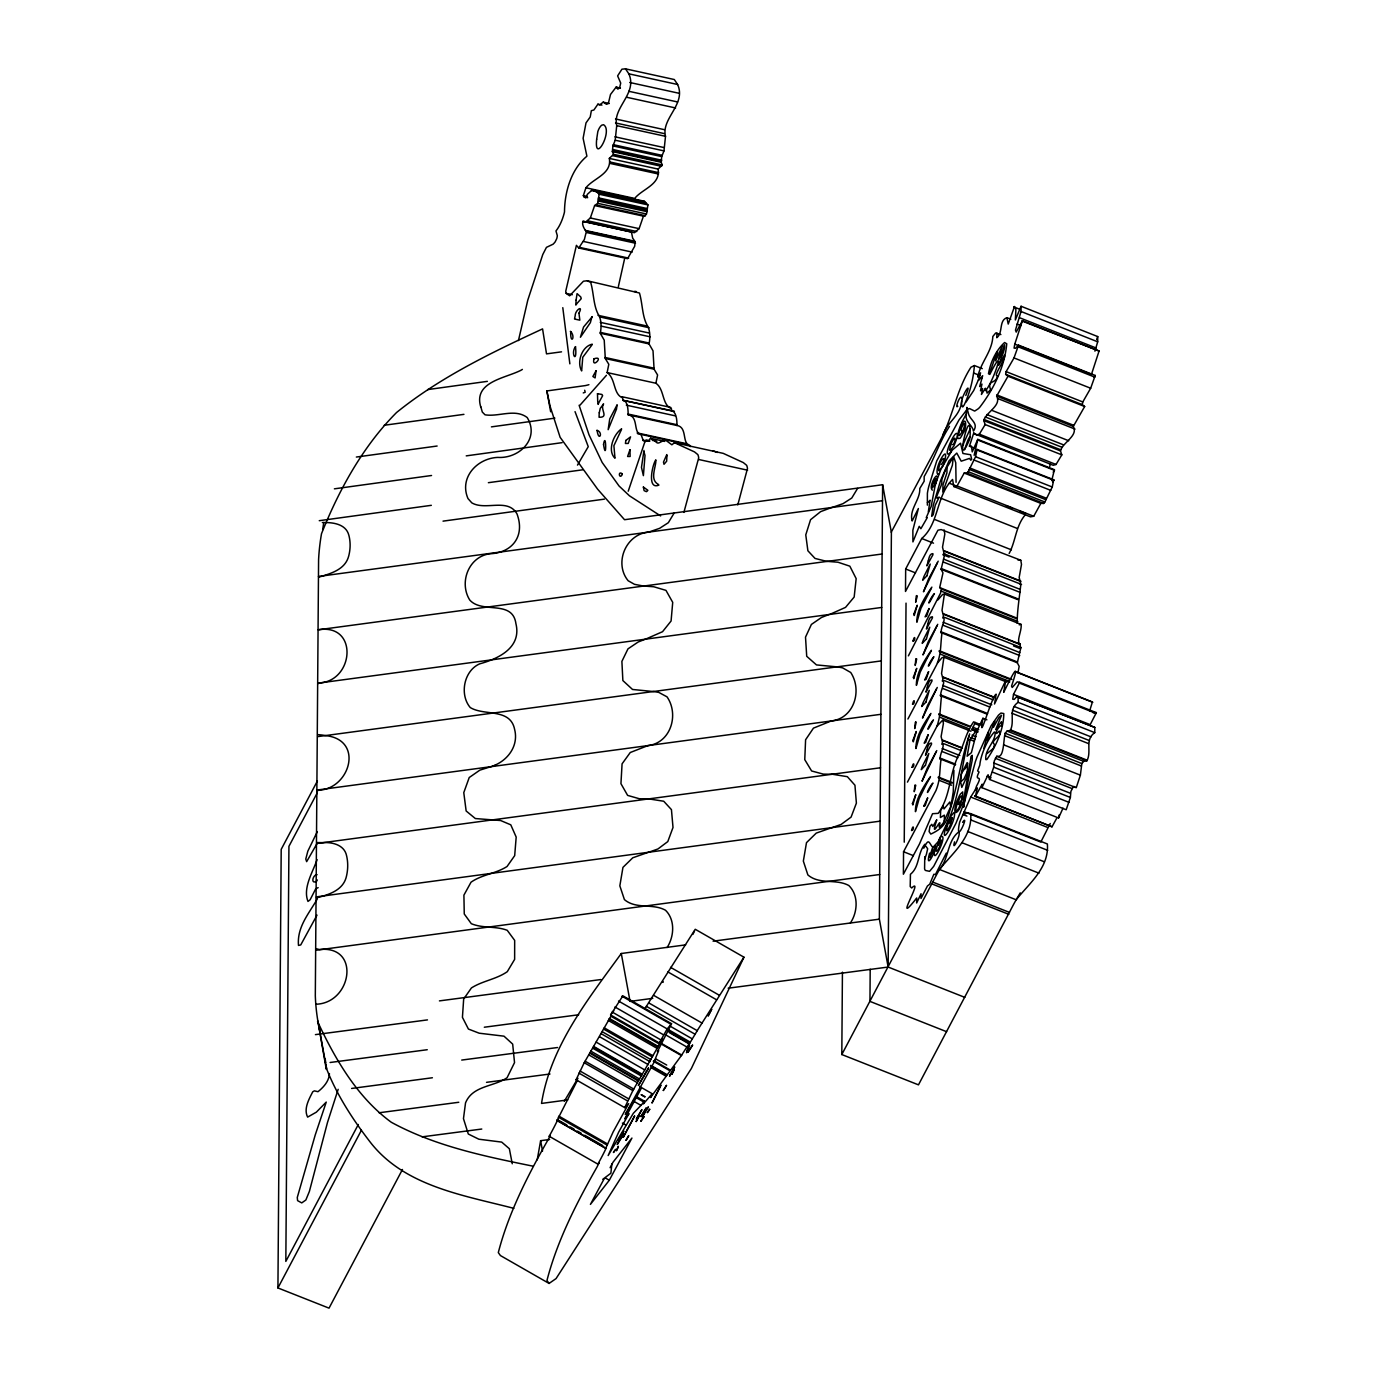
<?xml version="1.0" encoding="UTF-8"?>
<svg xmlns="http://www.w3.org/2000/svg" width="1377" height="1377" viewBox="0 0 1377 1377"><rect width="100%" height="100%" fill="white"/><g stroke="black" fill="none" stroke-linecap="round" stroke-linejoin="round"><path stroke-width="1.5" d="M513.845 1208.352C463.223 1195.202 404.769 1186.32 370.516 1142.497C353.132 1120.086 336.831 1094.973 326.624 1068.879L317.863 1021.011A767.299 383.15 -10.4 0 1 315.316 995.674L318.586 559.75A767.299 383.15 -10.4 0 1 321.512 533.691C338.914 490.04 362.857 446.32 396.576 412.498C440.416 377.074 491.727 352.495 542.572 328.896L546.514 353.872L561.523 351.841M970.062 437.043C971.732 396.714 953.056 477.664 969.528 439.607A9.656 1.997 -68.4 0 0 970.045 437.266L970.062 437.094M518.44 340.567L527.787 300.117L542.762 254.556L546.445 247.361L553.124 244.177A40.639 18.624 -77.7 0 0 555.138 241.922L556.738 238.669A6.902 3.167 -77.7 0 0 557.306 235.605L555.964 230.94A29.141 13.34 -77.7 0 0 564.501 211.955C564.622 192.281 571.025 169.354 586.912 156.203L583.108 138.268L586 122.914L590.234 116.959L591.353 110.694L593.9 109.988L597.876 104.222L599.718 104.876L603.178 102.156L606.586 104.342L608.324 103.499L610.51 94.462L616.018 87.25L617.86 89.092L619.564 87.973L620.717 83.085L617.619 75.89L621.939 69.177L625.519 68.85L628.841 73.824C637.758 93.619 612.231 107.63 616.724 125.651L615.209 140.213L612.937 145.91L612.335 151.556L613.557 154.327L662.337 164.999L658.103 169.078C660.891 184.587 642.37 188.804 634.694 198.426L585.913 187.771L583.332 195.689L585.569 197.927L587.428 194.277L592.213 189.888L644.539 201.335L647.93 204.898L646.484 213.986L644.367 216.344L594.623 205.569L590.337 217.979L585.638 222.041C579.941 219.184 583.504 229.391 586.447 231.147L635.227 241.818L634.642 246.363L627.551 258.669L578.77 248.015L576.412 245.347L565.758 291.149A6.386 2.926 -77.7 0 0 566.205 293.387L569.63 295.814L583.435 281.218L587.222 280.753L639.462 293.008C642.56 303.56 642.13 315.66 646.932 324.869C650.151 329.447 650.426 337.623 649.032 343.906L653.025 350.825L654.075 369.191L657.586 374.992L655.9 383.236C664.643 389.278 661.769 404.821 671.322 408.487A6.661 3.047 -77.7 0 1 671.615 410.914L622.834 400.259A6.661 3.047 -77.7 0 0 622.542 397.815C612.989 394.166 615.863 378.606 607.119 372.565L608.806 364.32L605.295 358.519L604.228 340.153L600.252 333.234C601.646 326.951 601.37 318.775 598.152 314.197C593.349 304.988 593.78 292.888 590.681 282.354L587.222 280.753M625.519 68.85L674.3 79.522L677.622 84.496C686.538 104.291 661.012 118.302 665.504 136.306L663.989 150.885L661.717 156.582L661.115 162.228L662.337 164.999M402.463 1169.469L329.034 1308.15L277.93 1287.943L281.201 849.351L317.416 780.966M480.728 406.921C473.43 382.255 503.844 378.52 519.852 370.809A10.31 5.147 -10.4 0 0 521.9 369.707L522.365 369.397M611.887 1163.703L610.872 1173.238L602.799 1179.297M1020.254 892.847L1016.157 899.783A118.164 24.459 -68.4 0 0 1013.765 904.052L918.476 1084.852L841.812 1054.541L842.431 972.179M870.195 969.236L869.954 1001.389L946.619 1031.7M964.812 997.361L888.148 967.05L879.369 919.165L882.623 484.721L624.538 519.714L597.635 489.196L560.129 437.301L550.129 406.422L546.858 390.948L585.414 385.577A28.125 14.045 -10.4 0 0 588.926 384.682M907.443 782.136L936.997 726.195L942.797 719.999L943.4 723.527L941.093 736.592L942.47 742.031A6.627 1.377 -68.4 0 1 941.799 744.234C946.378 743.838 937.737 757.195 940.921 760.018C939.372 772.394 940.405 779.365 935.999 790.484L903.553 851.743L903.381 874.223L919.44 844.067L932.539 813.704L938.236 813.342C951.61 794.994 948.891 771.585 960.096 752.53C964.33 742.048 966.947 731.273 973.608 721.858L981.457 724.956M1051.701 480.607L1054.421 469.695L977.756 439.383L974.141 455.305L977.068 449.418L1053.732 479.747L1052.252 487.01L1044.868 501.985L1043.68 503.448L1040.857 503.38L1033.714 516.272L1030.444 516.84L953.779 486.511L952.574 479.471C935.947 495.754 939.355 523.312 921.729 538.493L905.67 568.994L905.498 591.456L937.944 530.197L941.162 529.577L1020.787 560.25L1021.493 564.432L1019.169 577.479L1020.546 582.919A6.627 1.377 -68.4 0 1 1020.15 584.33M904.241 842.173L906.032 603.126M956.068 482.311L955.741 462.758L953.693 456.871A27.523 5.697 -68.4 0 0 952.97 457.732L945.827 469.092L942.195 478.456A10.896 2.255 -68.4 0 0 941.713 481.244C943.452 484.601 931.609 502.725 939.2 497.08L935.258 505.187L933.193 514.791L931.661 516.289L933.262 505.221L940.474 480.831L948.977 460.916L956.774 453.085L961.215 461.192L969.46 458.438L970.888 460.262M322.648 529.732L323.75 522.554C333.458 522.365 346.126 524.207 348.88 535.36A157.081 78.437 -10.4 0 1 348.708 556.033C345.145 569.82 330.6 573.555 318.655 577.221M637.241 1097.039L644.453 1101.17L643.352 1103.924L652.216 1093.734L639.599 1086.505M1009.651 682.028L1005.726 680.479L1003.713 692.356C1007.947 683.921 1022.663 652.991 1011.544 686.125L1012.215 687.484L1017.207 681.856L1019.703 682.321L1013.524 694.335L1012.715 699.189L1014.229 699.413L1016.605 696.745L1018.137 697.089L1094.801 727.417L1094.767 732.633C1084.37 739.862 1092.03 751.377 1086.901 760.793L1010.236 730.481L1007.069 731.067L1005.176 733.235C1003.489 738.743 1004.108 757.178 998.084 756.334L996.707 756.3L994.228 761.085L993.712 767.161L989.529 779.434L1066.194 809.745L1070.377 797.472L1070.893 791.396L1073.371 786.628L1074.748 786.646M1086.901 760.793L1083.733 761.378L1081.84 763.564L1080.377 775.165L1076.246 787.713L996.707 756.3M949.114 557.134L943.228 554.811L944.777 553.915L941.128 569.321L942.97 572.918L939.699 587.583L941.334 588.857L940.611 593.022L908.39 655.865M937.944 599.907L942.539 594.52L944.398 594.072L942.023 610.304L943.417 615.743A6.627 1.377 -68.4 0 1 942.746 617.946C947.324 617.55 938.684 630.924 941.868 633.747C940.319 646.106 941.352 653.094 936.945 664.196L907.925 719.001M937.462 663.06L942.057 657.655L943.933 657.225L941.558 673.456L942.935 678.895A6.627 1.377 -68.4 0 1 942.281 681.081C946.86 680.703 938.219 694.06 941.403 696.882C940.078 708.862 940.611 715.575 936.997 726.195M1020.805 584.433C1019.651 596.138 1016.88 612.404 1017.276 623.333M1019.617 648.102L1020.959 647.379L1017.31 662.767L1019.169 666.365L1018.016 672.664M965.793 395.492C973.608 376.523 958.753 399.588 961.869 405.32A42.257 8.744 -68.4 0 0 962.695 406.938L962.902 406.783A63.514 13.15 -68.4 0 0 964.21 404.89C969.959 392.858 973.35 378.882 974.4 365.542L982.266 368.657M969.649 733.872C962.248 761.464 960.492 790.381 949.855 817.026A11.842 2.444 -68.4 0 1 948.392 820.451L938.116 841.795L932.935 847.371A4.286 0.895 -68.4 0 0 932.143 848.92L929.492 857.372A6.472 1.343 -68.4 0 0 929.991 857.527L933.09 849.988L931.11 853.912M549.595 1139.485L540.627 1140.69L537.219 1159.847M643.885 451.708L645.004 455.46L643.386 475.65L641.475 467.354L643.971 450.417M594.623 205.569L597.704 203.314L599.15 194.226C597.291 190.439 594.657 192.35 592.213 189.888M1022.423 320.703L1014.78 344.112L1091.445 374.424L1099.07 351.015L1022.423 320.703L1016.209 332.081L1015.469 330.119L1021.028 311.495L1021.063 306.262L1097.727 336.573L1097.693 341.806L1094.922 351.187M947.015 466.941L946.997 467.251A13.753 2.84 -68.4 0 0 947.015 468.352L946.911 472.845L942.97 484.911L942.815 492.037L952.385 465.237L953.194 458.248M986.896 719.827L982.954 718.278C977.395 748.658 991.733 695.66 996.139 694.215L994.504 704.026L1005.726 680.479M585.913 187.771C593.59 178.149 612.111 173.932 609.322 158.407L613.557 154.327M916.273 596L915.653 602.265L917.306 596.069A20.431 4.234 -68.4 0 0 916.548 595.621M915.808 659.153L915.189 665.418L916.703 659.032A20.431 4.234 -68.4 0 0 916.084 658.757M915.344 722.288L914.707 728.553L916.221 722.168A20.431 4.234 -68.4 0 0 915.619 721.909M914.862 785.424L914.242 791.689L915.757 785.303A20.431 4.234 -68.4 0 0 915.137 785.045M973.866 432.653L969.442 446.182L975.329 448.506M649.135 441.294L643.352 440.778L641.217 435.012A15.267 6.988 -77.7 0 0 639.616 433.927C633.575 431.328 638.274 416.267 628.17 414.821C628.119 410.38 627.912 400.931 623.144 400.449M690.634 446.613L689.997 445.683A15.267 6.988 -77.7 0 0 688.397 444.599C682.355 441.983 687.054 426.939 676.95 425.493C677.105 420.846 676.434 412.584 672.406 411M1010.236 730.481C1015.365 721.066 1007.706 709.551 1018.102 702.322L1018.137 697.089M982.954 718.278L977.119 730.619L971.387 752.685L967.119 756.231L970.096 739.604L975.57 731.359L975.691 730.206L971.99 729.81L975.174 722.477M570.698 331.582C570.25 344.284 575.07 338.467 571.799 332.959A25.32 11.601 -77.7 0 0 570.698 331.582L570.336 331.358M981.715 378.279L977.79 376.713L980.596 372.823L978.462 380.172A23.719 4.906 -68.4 0 0 979.615 379.329L982.679 375.68L979.667 386.524L981.973 384.114L980.476 390.827L982.593 388.503L981.44 394.476L985.416 388.245L985.467 390.655C992.765 383.581 1007.723 338.725 989.822 374.424L988.479 373.769C990.424 362.289 995.898 350.395 1004.59 342.529L1006.742 343.768C1004.694 366.85 993.66 389.226 979.598 407.472A143.931 29.812 -68.4 0 1 977.945 408.986L974.658 411.086L969.58 408.59L967.325 409.124L958.943 420.037L936.739 460.916L928.873 486.15A26.404 5.474 -68.4 0 0 927.392 493.345L927.375 505.135M924.759 856.718L924.587 868.818A26.404 5.474 -68.4 0 0 925.998 870.574L929.578 871.331L933.709 866.34L955.931 823.326L964.382 802.447L975.312 761.86A143.931 29.812 -68.4 0 1 976.981 757.143L991.01 725.903L998.428 715.214L1000.959 713.045L1003.799 713.561C1003.644 729.879 995.984 746.248 986.827 759.536L985.794 759.605C984.658 749.398 995.141 742.564 995.192 732.65L994.383 731.996C987.085 739.965 980.734 754.957 979.787 765.13L977.636 770.896L979.064 772.049C973.315 783.41 984.142 772.48 976.568 786.026A23.719 4.906 -68.4 0 0 975.398 789.589L970.716 797.025L961.112 818.713A63.514 13.15 -68.4 0 0 959.803 821.811L959.58 822.465A42.257 8.744 -68.4 0 0 958.719 827.25C956.791 842.965 969.511 812.275 962.592 822.362M944.123 529.938L944.829 534.104L942.505 547.168L943.882 552.607A6.627 1.377 -68.4 0 1 943.228 554.811M943.538 613.815L1020.202 644.126L1020.082 646.054A6.627 1.377 -68.4 0 1 1019.41 648.257L1013.506 645.933M1059.068 815.029L1058.569 817.972L981.904 787.661L982.18 784.133L975.346 796.491L977.343 787.902L975.45 789.847M979.357 434.168L985.157 424.546L983.832 420.605C985.88 412.102 1001.888 405.63 996.638 396.111L1007.998 376.214L1005.64 374.32L1006.122 371.635L1014.006 357.934L1018.55 345.145L1095.214 375.456L1090.67 388.245L1082.787 401.964L1082.305 404.631L1084.663 406.525L1073.303 426.422C1078.552 435.941 1062.545 442.413 1060.479 450.916L1061.822 454.858L1056.021 464.479L1053.233 465.288L973.78 433.445L976.568 434.977L979.357 434.168L1056.021 464.479M977.79 376.713C980.837 362.082 992.111 351.703 992.834 336.487L995.674 333.01L1000.89 334.577M968.823 736.196C960.888 760.861 957.256 786.646 949.596 811.277C946.67 824.513 940.198 829.746 930.8 834.083L929.096 831.553L929.974 826.286L931.799 824.307L932.831 826.51L936.79 819.745C929.027 844.204 943.314 812.568 939.131 826.407A10.896 2.255 -68.4 0 0 939.579 827.439L943.176 823.136L950.354 807.456A27.523 5.697 -68.4 0 0 951.077 805.597L953.28 791.637L953.917 770.277M959.081 832.328C960.526 836.493 951.352 852.931 954.571 841.829M986.569 390.156L987.034 393.133L990.889 389.605M655.917 460.4C655.745 468.094 649.548 479.73 658.395 484.446L658.894 485.117C646.915 490.126 652.25 464.978 655.779 459.866M989.684 373.253L996.793 352.478L997.585 351.772L995.657 360.843L1002.594 345.214L998.497 359.483L1000.821 356.075L1004.676 344.629M633.747 1101.256L640.959 1105.387L633.334 1113.304L608.152 1155.561L618.634 1132.204L628.996 1113.58L624.797 1118.881L641.338 1088.226L625.33 1114.509L625.674 1113.718L655.641 1059.412L654.385 1061.082L658.671 1050.565L657.38 1051.753L671.528 1023.696L622.886 995.829L610.596 1014.952L659.308 1042.957L662.44 1038.602L659.566 1044.11L610.923 1016.243L584.227 1062.717L576.068 1079.775L624.728 1107.642L628.687 1103.631L613.109 1131.997L605.656 1148.418L557.014 1120.551L577.497 1080.188M659.566 1044.11L632.869 1090.584L624.728 1107.642M1014.78 344.112L1014.057 348.088L1015.469 348.295L1018.55 345.145M662.819 982.421L662.991 981.491L662.475 982.283M977.068 449.418L975.587 456.699L968.203 471.674L967.015 473.137L964.21 473.051L957.049 485.961L953.779 486.511M938.391 845.237C943.417 831.019 940.887 849.248 936.222 851.279A8.572 1.773 -68.4 0 1 935.758 850.401L939.527 839.006A5.904 1.222 -68.4 0 1 940.629 836.82C948.977 832.31 931.902 868.353 934.553 850.676A27.196 5.628 -68.4 0 1 935.637 846.167L935.758 845.753M949.562 823.119L952.316 817.594L950.13 825.391A11.154 2.306 -68.4 0 1 948.34 828.834L946.653 830.744L946.67 828.782A11.085 2.289 -68.4 0 1 947.565 825.15L951.18 815.89L953.865 812.637A19.829 4.114 -68.4 0 1 954.622 813.583C954.571 825.339 936.377 852.311 948.478 820.279M624.487 259.203L618.342 286.726M329.447 1073.561C329.069 1081.203 323.647 1087.141 318.001 1091.703L314.369 1090.859L312.734 1091.823C308.93 1099.294 303.456 1108.812 307.622 1117.108L316.349 1112.168L326.246 1102.082L315.247 1134.923L297.277 1197.474L297.587 1200.641L301.752 1202.896L305.849 1200.021L309.377 1191.449L327.485 1122.479L338.174 1089.31M928.322 511.865L930.095 500.195L929.045 501.245A48.436 10.035 -68.4 0 1 928.391 501.917L927.409 502.622M963.194 445.115L963.229 444.96A39.072 8.09 -68.4 0 1 963.745 442.964L970.096 429.125M929.63 853.12C924.26 872.519 938.167 849.161 933.245 846.683A29.347 6.076 -68.4 0 1 932.263 846.855C928.7 842.156 928.787 837.836 923.778 848.232M964.606 449.625L967.635 440.812A6.782 1.411 -68.4 0 1 969.167 437.783L969.735 436.905M1049.739 466.424L1050.444 463.756M1001.819 725.679L1001.44 721.668L995.657 729.655L1001.544 715.3L999.031 717.4L993.385 727.383L994.676 721.169L987.24 740.809L988.325 732.254M1025.073 515.05C1015.727 526.186 1015.71 541.213 1009.152 553.468M586.447 231.147L584.399 239.426L578.77 248.015M683.887 512.399L698.69 457.887A12.066 5.525 -77.7 0 0 697.846 454.617L694.524 451.914L674.489 442.705L671.873 444.788L665.504 440.055C657.948 442.292 658.74 445.58 654.092 439.934A24.235 11.102 -77.7 0 0 652.818 440.433L650.546 438.299L647.913 441.311A7.126 3.27 -77.7 0 0 647.035 440.227L644.884 441.793L628.239 491.193M737.797 504.86L747.47 468.541A12.066 5.525 -77.7 0 0 746.627 465.288L743.305 462.586L723.269 453.377L674.489 442.705M958.994 801.38C956.12 809.934 964.02 798.419 961.628 795.958A8.796 1.825 -68.4 0 0 959.976 797.541L956.895 804.719A15.181 3.15 -68.4 0 0 955.862 809.435L955.827 811.191L957.049 810.571A12.806 2.651 -68.4 0 0 959.149 807.421L962.609 797.576L962.712 791.913L960.44 794.047A11.068 2.289 -68.4 0 0 957.531 799.796C956.017 802.016 952.058 817.456 957.944 811.053A14.665 3.029 -68.4 0 0 959.649 808.574L963.246 801.689M841.812 1054.541L937.1 873.741A118.164 24.459 -68.4 0 1 939.493 869.472C952.729 852.862 972.575 837.371 970.716 813.652L967.601 812.946L962.988 814.547L966.929 816.096M958.564 832.052C947.066 841.14 949.063 858.646 939.493 869.472L1016.157 899.783C1029.394 883.173 1049.24 867.682 1047.381 843.981L970.716 813.652M937.462 562.694L923.451 591.817L928.563 578.977L938.202 561.179M936.98 625.829L922.986 654.953L928.098 642.112L937.737 624.315M936.515 688.965L922.504 718.088L927.633 705.265L937.272 687.45M936.033 752.117L922.039 781.241L927.151 768.4L936.79 750.603M961.8 400.931C960.337 416.611 946.98 421.637 942.729 435.545A118.164 24.459 -68.4 0 1 940.336 440.33L891.401 531.918L888.148 967.05L728.158 988.204M924.742 859.231L925.74 856.167A48.436 10.035 -68.4 0 1 926.394 854.377L927.668 848.748L925.826 846.218M1089.672 710.807L1092.409 701.977L1015.744 671.649M934.019 594.158C924.828 611.973 929.733 598.186 934.415 593.607M933.537 657.311C924.363 675.109 929.251 661.321 933.933 656.743M933.072 720.446C923.881 738.244 928.787 724.457 933.468 719.896M932.608 783.582C923.416 801.397 928.322 787.61 932.986 783.031M1013.524 694.335L1090.188 724.646L1096.367 712.649L1093.131 712.77M1021.063 306.262L1015.348 319.946L1015.899 309.55L1014.505 306.503L1008.222 324.06L1006.897 317.674C998.618 320.566 1003.282 332.838 996.81 337.709L996.948 333.027M1096.626 339.534L1097.727 336.573M988.066 733.029L983.901 748.21M1063.01 808.161L1058.569 817.972M583.28 221.267L634.418 232.713L639.117 228.651L643.403 216.241M942.729 435.545C953.435 413.307 957.428 388.056 970.974 367.211L974.4 365.542M967.532 771.258L963.986 778.969L961.215 781.361A39.072 8.09 -68.4 0 1 960.716 781.275L960.716 781.275M550.284 1135.405L549.199 1136.266L597.859 1164.133L599.236 1162.515L597.084 1166.887A40.639 2.582 -60.2 0 1 595.053 1170.484C575.431 1205.288 556.962 1241.727 546.962 1280.455L549.079 1283.433L556.067 1278.579L691.374 1068.5L743.941 957.187L695.247 929.286L649.892 1000.666A24.235 1.532 -60.2 0 0 648.619 1002.817L644.866 1008.825M1050.221 823.498L1040.823 842.053L964.158 811.741M946.274 853.12L935.465 874.498L933.847 874.275L929.699 884.258L927.444 885.962L921.006 898.492L921.041 893.742L916.669 903.002L916.703 897.993C891.332 930.215 924.914 875.411 911.694 887.993L910.197 886.547L910.438 874.292C919.733 866.839 917.34 853.292 924.845 844.239M317.089 859.644C312.648 872.45 302.647 887.993 307.983 901.436L310.118 899.783L315.746 888.75L318.139 887.666M967.291 764.614L966.706 765.922A6.782 1.411 -68.4 0 1 965.191 768.659L962.23 771.206M645.073 440.399L644.884 441.793M977.756 439.383L972.248 451.88L971.405 446.096L969.442 446.182M1053.233 472.277L1054.421 469.695M989.529 779.434L988.084 774.735L981.904 787.661M692.906 934.381L694.49 931.024M1052.716 481.83L1053.732 479.747M550.025 1135.991L548.425 1139.037A40.639 2.582 -60.2 0 1 546.411 1142.635C526.789 1177.438 508.302 1213.877 498.302 1252.605L500.436 1255.566L549.079 1283.433M978.531 379.656L973.746 390.448L966.069 402.015M667.811 1031.08L689.429 1043.456L688.638 1044.971L697.261 1030.684A24.235 1.532 -60.2 0 1 698.552 1028.533L743.941 957.187M659.308 1042.957L667.191 1028.912L671.528 1023.696M317.02 915.12L300.737 944.932L298.482 945.431C296.898 926.893 308.999 913.553 317.347 898.854M1056.641 818.403L1052.011 826.802L974.658 795.717M317.347 843.017L306.658 861.641L305.78 859.076L307.828 851.175L317.33 831.622M317.123 793.1L288.929 846.339L285.831 1261.401L358.313 1124.493M277.93 1287.943L361.411 1130.259M926.239 517.614L931.179 506.443L934.966 486.477A29.347 6.076 -68.4 0 1 935.964 482.914C941.214 465.512 927.461 485.926 932.349 490.16M604.193 1178.695L590.423 1204.393L609.305 1180.244L631.94 1138.056L613.04 1162.188L610.097 1167.696M643.713 202.247L644.539 201.335M957.824 406.215C954.33 409.967 960.595 391.946 962.316 398.71M927.289 657.948L930.972 651.321M926.342 784.236L930.026 777.592M931.437 588.168L920.92 608.359L916.875 622.232C916.342 610.7 924.914 597.033 931.885 587.118M926.979 658.516L920.129 672.269L916.411 685.367C915.877 673.835 924.432 660.168 931.42 650.271M930.491 714.456L919.974 734.647L915.946 748.52C915.516 736.815 923.898 723.373 930.955 713.406M926.033 784.804L919.182 798.54L915.464 811.655C914.93 800.123 923.502 786.456 930.473 776.542M621.509 429.486L613.901 445.7L614.985 458.231C607.137 450.881 613.35 434.409 621.612 428.781M927.289 517.614L920.886 528.716L919.234 526.307L912.917 541.901L912.865 530.214L918.373 508.526L912.142 520.971C908.958 509.266 920.421 499.817 919.767 488.508L924.139 481.262L924.174 476.511C933.795 460.125 939.234 442.172 949.459 426.388M577.479 465.116L588.254 446.664L575.035 411.637M564.277 1101.29L577.669 1078.656M689.429 1043.456L685.488 1049.154A15.267 0.964 -60.2 0 0 683.853 1051.667L681.391 1055.539L661.562 1044.196M667.088 947.548C674.145 936.653 675.418 919.956 665.504 910.249C652.664 903.037 636.208 909.612 624.418 899.611L619.839 885.859L622.955 867.372L632.766 857.785L648.447 852.277M971.697 459.47L970.63 454.754L962.953 453.481L960.544 443.187L952.591 449.814A11.842 2.444 -68.4 0 0 951.146 451.863L940.904 469.299L935.654 483.413A4.286 0.895 -68.4 0 1 934.88 484.824L932.332 487.802L932.263 486.305A6.472 1.343 -68.4 0 1 932.78 484.239L935.723 478.68L933.881 483.671M652.216 1093.734L650.546 1097.572L681.391 1055.539M674.145 513.053L668.344 522.692L659.635 528.32L648.705 532.107M857.578 488.422L851.761 498.044L842.999 503.672L832.156 507.459M639.634 202.109L640.993 200.543L642.457 202.006M966.138 414.253L962.54 420.966A14.665 3.029 -68.4 0 0 960.819 424.977C959.459 427.834 954.657 441.328 960.234 438.11A11.068 2.289 -68.4 0 0 963.143 432.894C966.396 430.02 966.998 414.838 962.024 424.064A12.806 2.651 -68.4 0 0 959.907 428.884L958.667 434.564A15.181 3.15 -68.4 0 0 959.649 435.493L962.712 431.07A8.796 1.825 -68.4 0 0 964.382 426.371C966.688 418.04 958.805 430.209 961.748 430.915M640.959 1105.387L644.453 1101.17M326.297 1069.378L317.863 1021.011M850.418 922.934C857.716 912.108 858.8 895.205 848.834 885.531C835.977 878.457 819.59 885.015 807.869 874.929L803.342 861.107L806.492 842.655L816.251 833.102L831.863 827.646M1093.958 377.005L1095.214 375.456M576.068 1079.775L577.789 1078.139M1099.07 351.015L1022.113 321.048M580.01 405.165L606.431 375.319M613.781 1010.752L610.596 1014.952M685.66 944.863L621.285 953.504C588.065 999.272 550.576 1046.072 541.522 1103.425L567.754 1099.913M592.041 344.835L582.764 357.263L581.645 370.929C576.584 362.22 581.748 346.419 592.248 344.164M557.014 1120.551L557.719 1119.794L566.722 1124.94M605.656 1148.418L606.362 1147.643A29.141 1.842 -60.2 0 1 597.859 1164.133M951.232 451.725C939.734 463.55 956.481 425.2 957.463 435.046A19.829 4.114 -68.4 0 1 956.654 438.953L953.951 445.89L950.371 450.21A11.085 2.289 -68.4 0 1 949.51 449.883L951.232 443.446A11.154 2.306 -68.4 0 1 953.004 440.158C956.585 433.566 955.122 444.926 952.385 444.668M666.502 1075.11L650.443 1065.815M1019.204 624.831L1021.063 624.401C1022.233 630.098 1015.658 642.043 1020.202 644.126M490.969 766.679C506.77 761.791 518.991 746.609 514.637 729.483C510.351 707.761 484.377 716.212 470.263 707.554C459.333 694.748 463.791 670.668 479.764 663.817C498.594 658.705 521.797 647.569 515.91 623.592C512.519 599.288 482.225 614.108 469.746 600.011C458.816 582.626 468.541 556.635 489.851 553.778C512.399 552.9 525.325 535.963 516.943 513.793C507.734 497.648 485.496 510.919 471.795 502.846L467.991 498.577C458.954 477.681 477.096 458.266 497.751 457.405C519.37 458.799 540.059 438.695 527.202 417.541C514.998 408.229 498.629 417.111 485.031 414.804L482.311 412.05L480.78 406.68M492.708 766.163L496.168 765.078M648.739 852.243L657.965 848.955L667.793 841.588L673.009 827.474L671.442 809.624L663.731 801.242L648.739 798.884M828.954 614.538L821.553 617.447L811.397 624.435L805.511 637.138L806.715 656.295L816.475 664.919L836.975 666.864M318.053 683.577L318.259 683.491A15.388 7.694 -10.4 0 1 319.774 682.94C354.268 680.548 358.347 623.247 318.397 629.771M645.348 639.203L638.222 641.975L627.981 648.86L621.888 661.39L622.869 680.565L632.525 689.464L653.266 691.529M647.965 745.594L630.253 752.513L622.077 763.839L620.941 783.668L627.619 795.39L639.289 798.729L648.36 798.935M832.052 827.611L841.175 824.41L851.089 817.095L856.391 803.135L854.945 785.217L847.354 776.68L832.259 774.235M829.694 614.435L845.547 607.377L854.17 597.033L856.167 578.633L849.833 566.171L837.991 562.229L827.198 561.368M831.725 507.511L820.589 511.659L810.554 519.697L805.769 534.878L807.886 550.766L815.046 558.442L826.906 561.403M645.538 639.169L662.544 631.699L671.081 621.01L672.716 602.351L665.969 590.372L653.817 586.774L643.696 586.017M648.498 532.124C625.502 534.242 613.832 563.434 628.17 580.75L634.47 584.313L643.489 586.051M315.746 1004.229C351.858 1003.454 360.981 945.156 319.55 949.528A26.043 13.013 -10.4 0 1 316.056 948.633M648.171 745.577C670.995 742.754 679.188 714.336 667.019 696.848L658.757 692.39L653.559 691.495M831.88 720.894C854.48 717.933 862.329 689.963 850.711 672.475L842.569 667.845L837.164 666.829M317.106 874.688C312.682 874.602 310.479 884.809 316.607 881.246A37.489 7.763 -68.4 0 0 317.312 879.955M831.192 720.98L813.463 728.123L805.597 739.759L804.77 759.656L811.621 770.982L823.308 774.115L831.828 774.287M316.452 897.873C328.793 894.74 343.493 890.317 346.488 876.082A171.884 85.822 -10.4 0 0 346.608 855.84C344.525 845.03 332.632 842.053 323.147 842.638M490.746 766.714L479.833 770.156L469.23 777.523L463.774 792.636L466.149 810.984L475.34 818.54L500.66 820.537L510.781 824.823L516.186 837.078L514.688 855.633L507.063 866.494C495.823 873.707 482.019 874.481 471.037 882.192L463.911 895.136L464.256 913.984L471.313 923.692C482.862 928.528 495.582 925.86 507.235 930.301L514.671 940.388L514.637 959.373L507.287 971.68C496.288 979.34 482.673 980.768 471.433 987.929L463.67 999.013L462.431 1017.345L468.421 1029.049L479.179 1033.198L503.999 1036.175L512.674 1044.11L514.533 1062.596L507.097 1077.692C493.689 1086.987 472.672 1085.403 465.529 1102.874L463.464 1118.658L468.3 1134.011L478.852 1139.209L501.693 1142.101L509.352 1148.728L512.261 1163.772M427.696 389.588L487.372 381.36M491.417 426.87L554.897 418.143M466.235 455.873L562.109 442.654M334.387 488.835L431.552 475.495M319.257 520.695L431.328 505.325M384.2 425.269L463.929 414.357M356.35 457.044L437.129 446.028M488.37 482.69L582.746 469.798M443.033 521.143L604.365 499.145M318.448 576.464L882.502 500.694M882.106 554.002L318.276 629.788M318.053 683.164L881.71 607.446M317.657 736.626L881.314 660.908M317.244 790.019L880.919 714.302M316.848 843.481L880.505 767.764M316.452 896.875L880.11 821.157M316.056 950.233L879.714 874.515M713.079 941.179L879.369 919.165M652.801 998.325L630.046 1001.389L621.285 953.504M439.435 1000.89L600.768 979.563M484.308 1027.225L578.667 1014.763M351.617 1088.45L432.395 1077.761M315.419 1034.626L427.472 1019.892M330.084 1062.493L427.249 1049.722M461.725 1060.066L557.582 1047.518M486.529 1082.339L549.991 1074.008M379.071 1112.771L458.782 1102.271M422.119 1136.851L481.778 1129.037M938.426 474.29L938.529 474.273A27.196 5.628 -68.4 0 1 937.376 473.808C934.535 465.357 951.49 439.676 943.417 464.738A5.904 1.222 -68.4 0 1 942.316 466.734L938.89 470.727L938.598 469.471A8.572 1.773 -68.4 0 1 939.114 466.769C940.525 457.457 948.185 455.15 941.231 464.72M990.631 389.811C986.707 379.398 995.829 384.682 997.636 375.749C992.111 376.85 1005.985 359.397 1004.47 355.318C990.218 380.413 1006.226 350.705 1004.453 345.679M634.212 291.459L636.002 291.425M596.706 430.433L597.119 430.416A25.423 11.653 -77.7 0 1 598.496 430.984C602.988 434.323 598.444 441.397 597.119 430.416M1017.827 559.888L1020.787 560.25M322.889 842.638L316.865 842.569M322.373 522.537L323.715 522.554M712.873 450.692L717.434 452.465M583.246 392.927L585.191 392.256L584.691 390.242M317.657 734.612L319.464 734.784A33.427 16.696 -10.4 0 0 320.548 734.87L321.099 734.922A29.21 14.579 -10.4 0 1 325.144 735.559C364.32 739.329 350.326 788.522 318.982 790.226A71.002 35.458 -10.4 0 0 317.244 790.725M532.882 1166.147C484.48 1156.284 434.994 1146.094 391.275 1122.255C357.073 1097.142 335.265 1059.257 317.536 1021.493M628.841 73.824L677.622 84.496M629.719 82.482L678.5 93.154M616.362 87.199L620.425 88.094M616.018 87.25L620.08 88.128M628.773 91.278L677.553 101.95M626.828 97.302L675.608 107.974M603.178 102.156L609.271 103.499M597.876 104.222L601.956 105.1M615.502 118.973L664.282 129.645M615.536 122.949L664.316 133.603M616.724 125.651L665.504 136.306M614.882 136.805L663.662 147.477M615.209 140.213L663.989 150.885M613.213 144.654L661.993 155.326M612.937 145.91L661.717 156.582M613.04 149.559L661.821 160.231M612.713 150.971L661.494 161.625M612.335 151.556L661.115 162.228M612.782 155.67L661.562 166.324M609.322 158.407L658.103 169.078M609.856 161.97L658.636 172.641M609.736 163.347L658.516 174.018M595.277 190.955L644.057 201.627M591.439 190.474L611.767 194.914M615.829 195.809L623.97 197.582M628.032 198.477L636.157 200.25M619.323 196.911L623.385 197.789M597.48 192.746L646.261 203.417M599.15 194.226L647.93 204.898M598.41 197.875L647.19 208.547M583.332 195.689L587.394 196.567M598.324 198.856L647.104 209.528M598.479 199.613L647.259 210.285M583.624 196.791L587.686 197.686M598.341 201.025L647.121 211.679M597.704 203.314L646.484 213.986M596.689 205.07L645.469 215.741M590.337 217.979L639.117 228.651M587.979 220.854L636.759 231.525M582.643 221.353L631.423 232.025L632.68 238.152L635.227 241.818M585.242 230.407L634.022 241.061M586.722 232.558L635.503 243.23M583.383 241.44L632.163 252.111M579.906 247.464L628.687 258.136M566.205 293.387L572.298 294.712M597.997 315.316L646.777 325.97M600.338 317.054L649.118 327.726M600.234 322.338L649.015 332.993M601.388 326.16L650.168 336.831M600.338 332.391L649.118 343.045M600.252 333.234L649.032 343.906M605.105 357.486L653.886 368.158M605.295 358.519L654.075 369.191M607.119 372.565L655.9 383.236M621.991 396.731L670.771 407.403M622.834 400.259L674.437 411.275M626.311 405.148L675.091 415.802M628.05 414.047L676.83 424.701M628.17 414.821L676.95 425.493M637.19 432.912L685.97 443.583M637.534 433.652L686.314 444.306M650.546 438.299L664.781 441.415M652.818 440.433L656.881 441.328M645.865 440.141L649.944 441.036M642.818 440.227L646.88 441.105M698.793 459.522L747.591 470.194M1094.801 727.417L1016.605 696.745M1001.613 725.472C997.688 725.989 992.765 738.709 999.203 730.98L999.805 731.531C1001.957 736.936 989.323 740.516 994.538 744.509L993.351 748.451L986.844 753.667M1013.713 306.882L1019.6 309.205M1021.028 311.495L1097.693 341.806M1019.462 317.691L1096.126 348.002M1006.897 317.674L1010.821 319.223M1017.052 324.06L1020.994 325.609M1018.188 346.832L1094.853 377.143M1014.006 357.934L1090.67 388.245M1006.122 371.635L1082.787 401.964M1005.64 374.32L1082.305 404.631M1007.998 376.214L1084.663 406.525M974.038 373.184L979.942 375.525M996.828 394.924L1073.492 425.235M996.638 396.111L1073.303 426.422M998.359 398.762L1075.024 429.09M992.042 410.432L1068.707 440.743M986.827 414.529L1063.492 444.84M985.261 416.938L1061.908 447.25M983.987 419.451L1060.651 449.763M983.832 420.605L1060.479 450.916M985.157 424.546L1061.822 454.858M977.877 440.072L1054.524 470.383M977.205 450.055L1053.87 480.366M975.587 456.699L1052.252 487.01M974.073 460.056L1050.737 490.367M969.615 467.887L1046.279 498.199M969.15 469.368L1045.814 499.679M968.203 471.674L1044.868 501.985M967.015 473.137L1043.68 503.448M964.21 473.051L1040.857 503.38M957.049 485.961L1033.714 516.272M949.269 483.207L955.156 485.547M1006.26 505.755L1012.164 508.079M1020.03 511.194L1025.934 513.518M940.594 498.13L1017.259 528.441M934.742 519.508L1011.407 549.836M921.729 538.493L933.52 543.158M944.002 550.68L1020.667 580.991M944.157 551.144L1020.822 581.455M944.88 554.156L1021.545 584.468M943.572 559.114L1020.237 589.425M943.572 562.126L1020.237 592.437M941.334 568.581L1017.999 598.892M941.128 569.321L1017.792 599.632M905.67 568.994L915.498 572.884M939.699 587.583L1016.364 617.894M941.61 589.081L1016.295 618.617M941.162 591.112L1017.827 621.423M944.398 594.072L1021.063 624.401M943.675 614.297L1020.34 644.608M944.398 617.292L1021.063 647.603M943.107 622.249L1019.755 652.56M943.107 625.261L1019.755 655.572M940.87 631.716L1017.517 662.027M940.646 632.456L1017.31 662.767M1016.106 672.01L1092.77 702.322M939.234 650.719L1011.957 679.481M1019.703 682.321L1096.367 712.649M939.166 651.459L1009.926 679.429M1019.41 683.112L1096.075 713.424M940.698 654.247L1009.496 681.443M943.933 657.225L1006.828 682.097M1018.102 702.322L1094.767 732.633M943.056 676.968L994.177 697.175M943.211 677.432L994.314 697.64M1014.367 706.573L1091.032 736.884M943.933 680.445L993.075 699.86M1012.439 710.153L1089.104 740.465M942.625 685.385L991.767 704.817M1011.716 713.2L1088.381 743.528M942.625 688.414L989.805 707.055M940.388 694.851L987.567 713.51M940.181 695.592L987.361 714.25M1010.546 729.913L1087.21 760.224M1007.069 731.067L1083.733 761.378M1005.176 733.235L1081.84 763.564M975.019 723.665L978.944 725.214M1004.573 735.628L1081.238 765.956M972.816 727.245L978.72 729.569M938.753 713.854L970.217 726.299M938.701 714.594L968.186 726.247M972.11 728.794L977.997 731.135M940.216 717.383L969.701 729.053M971.99 729.81L977.877 732.134M943.469 720.36L970.974 731.239M1003.713 744.837L1080.377 775.165M972.093 735.146L976.018 736.695M970.888 737.624L974.813 739.174M970.096 739.604L974.021 741.17M995.347 758.262L1072.012 788.573M942.591 740.103L962.248 747.883M942.729 740.568L962.385 748.348M993.626 762.927L1070.29 793.238M943.469 743.58L961.146 750.568M993.712 767.161L1070.377 797.472M942.161 748.537L959.855 755.525M942.161 751.549L957.876 757.763M992.404 772.067L1069.068 802.378M987.12 776.18L991.061 777.73M939.923 758.004L955.638 764.218M939.716 758.744L955.431 764.958M938.288 777.007L952.041 782.446M938.219 777.73L951.989 783.169M939.751 780.535L951.541 785.183M975.346 796.491L1052.011 826.802M970.716 797.025L1047.381 827.336M971.026 820.021L1047.69 850.332M967.566 831.415L1044.231 861.727M962.316 842.862L1038.964 873.173M903.553 851.743L913.381 855.633M932.814 882.106L1009.479 912.417M932.126 884L1008.773 914.311M670.565 967.342L719.224 995.21M667.931 971.938L716.574 999.788M653.541 995.296L702.184 1023.145M648.619 1002.817L697.261 1030.684M646.312 1006.294L694.955 1034.161M621.939 996.191L670.582 1024.058M670.685 1026.502L692.304 1038.878M618.531 1001.045L667.191 1028.912M668.602 1029.738L690.238 1042.114M668.034 1030.753L689.653 1043.129M669.411 1032.612L689.24 1043.955M665.521 1034.781L687.14 1047.157M614.934 1006.983L663.576 1034.85M612.128 1012.009L660.771 1039.859M661.924 1043.714L681.735 1055.057M609.391 1018.481L658.051 1046.331M609.047 1019.049L657.69 1046.916M608.273 1020.426L656.932 1048.276M604.245 1027.844L652.887 1055.711M655.796 1058.947L666.726 1065.058M603.522 1029.049L652.164 1056.916M653.972 1060.703L670.186 1069.998M602.369 1031.803L651.011 1059.653M653.283 1061.219L669.497 1070.497M601.353 1033.8L650.013 1061.667M650.753 1065.333L666.967 1074.611M599.615 1036.761L648.257 1064.628M651.355 1067.795L665.779 1076.039M596.155 1042.114L644.797 1069.963M593.659 1046.417L642.302 1074.267M593.332 1047.019L641.992 1074.869M592.661 1048.172L641.303 1076.022M590.802 1051.116L639.444 1078.966M589.941 1052.579L638.601 1080.429M589.7 1053.112L638.36 1080.979M588.788 1054.885L637.431 1082.752M585.156 1061.219L633.816 1089.087M641.407 1094.681L645.004 1096.746M641.217 1094.853L644.815 1096.918M584.227 1062.717L632.869 1090.584M636.122 1097.607L643.334 1101.738M580.096 1071.048L628.738 1098.898M578.891 1073.079L627.551 1100.929M622.387 1123.064L625.984 1125.129M558.907 1116.127L607.55 1143.977M558.339 1117.16L606.982 1145.027M570.336 1127.006L573.934 1129.071M577.531 1131.137L581.146 1133.202M584.743 1135.268L602.765 1145.578M556.962 1120.189L605.605 1148.057M605.708 1178.178L609.305 1180.244M660.633 515.927L629.461 495.806L619.03 485.978L602.162 462.448L589.012 434.805L579.115 405.268M319.946 1031.562L318.948 1024.66M950.595 806.061L949.872 801.965L944.02 808.919L943.245 806.147L940.663 810.433L940.371 817.525L944.347 815.132L944.381 819.332A13.753 2.84 -68.4 0 0 944.364 820.537L944.381 820.761M882.623 484.721L891.401 532.589M546.858 390.948L550.662 411.775M540.627 1140.69L542.538 1151.086M569.854 363.838L562.797 307.673M557.702 1119.794A29.141 1.842 -60.2 0 1 549.199 1136.266M326.624 1068.879A767.299 383.15 -10.4 0 1 325.988 1064.765M325.695 1062.717A767.299 383.15 -10.4 0 1 325.179 1058.534M967.618 763.787L967.153 776.077L961.8 787.403L960.698 782.274L961.387 773.994L967.119 762.651A9.656 1.997 -68.4 0 1 967.601 763.082L967.618 763.787M966.447 413.255C964.382 420.966 970.716 423.789 973.091 429.452A161.935 33.53 -68.4 0 1 973.419 431.087C979.254 422.946 969.322 419.933 968.289 412.962A618.204 128.009 -68.4 0 1 966.895 407.385L966.447 413.255M913.02 641.045C915.671 641.458 915.068 632.921 913.02 641.045M911.591 830.469C914.259 830.882 913.657 822.344 911.591 830.469M912.073 767.333C914.724 767.746 914.121 759.209 912.073 767.333M912.538 704.181C915.189 704.611 914.603 696.056 912.538 704.181M963.556 800.14L963.676 807.18L963.917 805.906A618.204 128.009 -68.4 0 1 965.432 794.787L972.282 759.743L972.231 755.336L970.992 756.507A161.935 33.53 -68.4 0 1 970.63 759.415L963.556 800.14M926.859 575.879L922.659 580.216A34.838 7.212 -68.4 0 1 923.933 576.515L930.215 564.054L926.859 575.879M926.394 639.014L922.177 643.369A34.838 7.212 -68.4 0 1 923.468 639.651L929.75 627.206L926.394 639.014M925.912 702.15L921.712 706.504A34.838 7.212 -68.4 0 1 922.986 702.804L929.268 690.342L925.912 702.15M925.447 765.302L921.247 769.64A34.838 7.212 -68.4 0 1 922.521 765.939L928.804 753.477L925.447 765.302M596.671 139.249C593.935 165.36 613.436 130.35 603.505 124.705L601.697 125.204A10.896 4.992 -77.7 0 0 599.064 128.612A10.328 4.733 -77.7 0 0 597.79 131.762L596.671 139.249M643.369 487.045L644.109 490.642L646.415 491.675A6.541 2.995 -77.7 0 0 647.844 490.281L643.369 487.045M575.5 346.643C577.428 365.112 570.198 353.545 575.5 346.643M603.522 444.444C606.62 463.877 606.138 429.59 603.522 444.444M622.197 473.74L622.18 474.704C619.306 479.971 617.653 470.263 622.197 473.74M666.916 455.753L666.657 461.226L664.007 464.273L663.49 462.087L666.795 454.599L666.916 455.753M638.446 1085.403L648.498 1068.07L638.446 1085.403M576.12 300.048L576.016 301.563A125.29 57.404 -77.7 0 0 575.844 305.074A57.903 26.524 -77.7 0 1 577.204 303.198L581.214 298.689A9.14 4.183 -77.7 0 0 580.715 296.916L577.066 293.611L576.12 300.048M688.001 1052.148L692.562 1045.177L688.001 1052.148M599.27 412.773L599.184 414.029A28.538 13.081 -77.7 0 0 599.081 417.283C609.443 417.506 599.563 409.313 603.591 403.874L600.252 408.367L599.27 412.773M616.448 409.21L608.152 429.693L609.736 418.952L617.154 404.769A85.598 39.21 -77.7 0 0 616.724 407.317L616.448 409.21M913.863 614.142L914.242 615.536L917.202 605.226L913.863 614.142M913.381 677.277L913.777 678.672L916.721 668.361L913.381 677.277M912.917 740.413L913.295 741.824L916.256 731.514L912.917 740.413M912.435 803.566L912.831 804.96L915.791 794.649L912.435 803.566M618.376 1146.473L616.483 1150.604L618.376 1146.473M647.379 1112.547L649.72 1109.277L647.379 1112.547M591.697 317.588L590.372 322.631L580.405 337.262L583.555 327.02L592.334 316.607L591.697 317.588M666.485 1085.42L663.318 1090.481L666.485 1085.42M596.034 370.826L595.105 377.935L592.885 376.489L596.034 370.826M686.951 1050.582C684.524 1060.015 693.888 1034.23 686.951 1050.582M625.846 440.433L625.416 443.463L628.222 443.446L630.563 436.853L625.846 440.433M578.96 313.181L579.837 320.17L574.553 319.051A26.938 12.341 -77.7 0 1 575.19 315.729C575.035 310.135 583.762 304.283 578.96 313.181M711.634 1009.341L708.208 1015.813L711.634 1009.341M597.48 393.702L597.704 401.223A135.307 61.999 -77.7 0 0 598.1 404.373A54.701 25.061 -77.7 0 1 599.219 401.946L602.644 395.698A9.639 4.406 -77.7 0 0 601.835 394.442L597.48 393.702M618.686 1139.588L618.617 1139.932A125.29 7.952 -60.2 0 0 618.445 1140.672A57.903 3.666 -60.2 0 1 619.822 1138.177L623.85 1131.016L618.686 1139.588M928.27 560.921L927.857 562.436A128.818 26.679 -68.4 0 0 926.91 565.895A97.526 20.19 -68.4 0 1 928.494 562.832L932.883 554.845A6.937 1.446 -68.4 0 0 932.866 553.64C930.06 553.588 929.2 556.807 928.27 560.921M927.805 624.056L927.375 625.571A128.818 26.679 -68.4 0 0 926.428 629.031A97.526 20.19 -68.4 0 1 928.012 625.967L932.401 617.98A6.937 1.446 -68.4 0 0 932.401 616.776C929.682 616.672 928.683 619.943 927.805 624.056M927.323 687.209L926.91 688.707A128.818 26.679 -68.4 0 0 925.964 692.166A97.526 20.19 -68.4 0 1 927.547 689.12L931.936 681.133A6.937 1.446 -68.4 0 0 931.919 679.928C929.217 679.894 928.201 683.044 927.323 687.209M926.859 750.345L926.428 751.859A128.818 26.679 -68.4 0 0 925.499 755.319A97.526 20.19 -68.4 0 1 927.065 752.255L931.472 744.268A6.937 1.446 -68.4 0 0 931.454 743.064C928.735 742.943 927.737 746.231 926.859 750.345M642.87 1115.577L642.784 1115.904A28.538 1.807 -60.2 0 0 642.698 1116.472L648.429 1106.85A56.337 3.58 -60.2 0 1 647.465 1108.21C646.45 1108.657 645.951 1109.518 642.87 1115.577M594.021 358.777C591.215 369.742 605.037 355.146 594.021 358.777M660.237 1086.78L651.975 1103.063L660.444 1086.023A85.598 5.422 -60.2 0 1 660.926 1085.059L660.237 1086.78M929.045 608.582L926.635 616.139L925.103 616.862L929.045 608.582M928.58 671.718L926.17 679.274L924.638 679.997L928.58 671.718M928.098 734.853L925.688 742.427L924.156 743.15L928.098 734.853M927.633 798.006L925.224 805.562L923.692 806.285L927.633 798.006M615.691 1149.485L613.419 1152.515A25.32 1.601 -60.2 0 1 614.538 1150.862L615.691 1149.485M644.057 1116.592L640.804 1121.36A25.423 1.618 -60.2 0 1 642.198 1119.174L644.057 1116.592M634.59 1116.076L623.282 1137.213L634.59 1116.076M629.943 449.745L627.602 456.493L630.132 456.475L629.943 449.745M639.324 1115.628L636.174 1121.532L639.324 1115.628M669.962 1075.196L669.549 1076.298L674.713 1066.968L669.962 1075.196M621.647 1136.559L622.025 1136.61A53.169 3.374 -60.2 0 0 622.593 1135.991L617.24 1144.545A26.938 1.704 -60.2 0 1 617.86 1143.099L623.385 1133.013L621.647 1136.559M628.652 1135.818L626.053 1140.294L628.652 1135.818M640.942 1116.127L641.217 1116.695A135.307 8.589 -60.2 0 0 641.648 1116.454A54.701 3.477 -60.2 0 1 642.749 1114.303L646.243 1107.883L640.942 1116.127M637.207 1117.436L636.346 1119.243L641.94 1109.587L637.207 1117.436M674.162 1069.636L671.838 1074.335L674.162 1069.636"/></g></svg>
